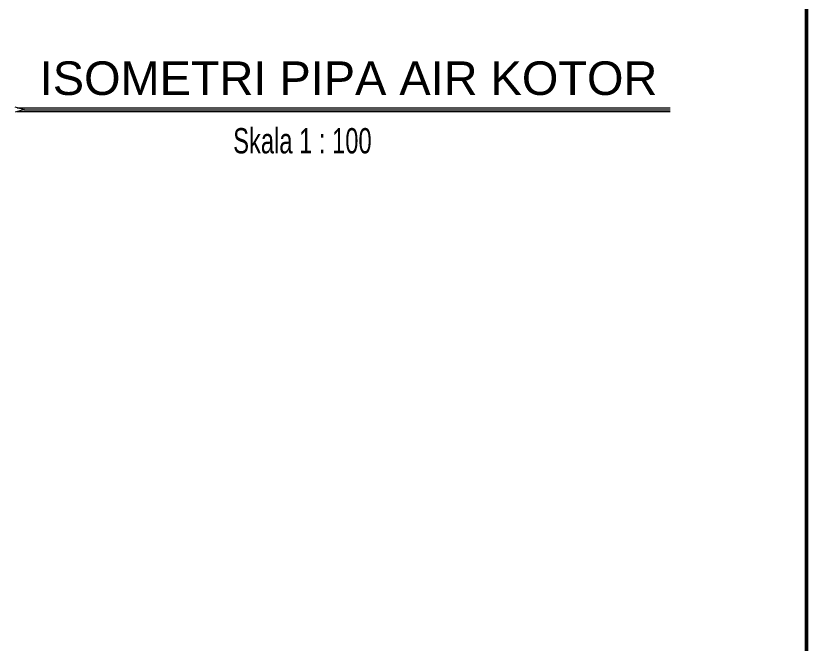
# Model space of a CAD drawing. Header units: centimetres. Extents: x -377343 to 693706, y 194584 to 813780.
# Drawn here: x 209342 to 210464, y 498254 to 499133 of the extents above; entities that cross this region are included whole.
import ezdxf

# ---------------------------------------------------------------- set-up
doc = ezdxf.new("R2010")
doc.units = ezdxf.units.CM
doc.layers.add('Legenda', color=252, linetype='Continuous', lineweight=20)
doc.layers.add('PIPA', color=11, linetype='Continuous')
doc.layers.add('TEXT', color=7, linetype='Continuous')
doc.styles.add('ROMANS', font='ROMANS.SHX', dxfattribs={"width": 0.7})
doc.styles.get("Standard").update_dxf_attribs({"font": 'arial.ttf'})

msp = doc.modelspace()

# ---------------------------------------------------------------- linework, layer by layer
at = {"layer": 'Legenda', "color": 1, "lineweight": 50}
msp.add_lwpolyline([(207076.794, 500582.743), (210447.487, 500582.743), (210447.487, 497779.182), (207076.794, 497779.182)], close=True, dxfattribs=at)
at = {"layer": 'PIPA', "lineweight": 35, "extrusion": (0, 0.816497, 0.57735), "elevation": 193451.324}
msp.add_lwpolyline([(-421704.212, -325591.681), (-159560.265, -63447.734), (377343.333, -600351.331), (-158232.47, -1135927.133), (-693706.405, -600453.199), (-454216.825, -360963.619)], dxfattribs=at)
at = {"layer": 'TEXT', "color": 2, "linetype": 'Continuous', "lineweight": 13}
for p, q in [((209353.552, 499001.455), (209340.49, 499005.171)), ((209353.552, 499001.935), (209340.49, 498998.219))]:
    msp.add_line(p, q, dxfattribs=at)
at = {"layer": 'TEXT', "color": 2, "linetype": 'Continuous', "lineweight": 9}
for p, q in [((209343.26, 499004.382), (210256.722, 499004.382)), ((209343.26, 498999.007), (210256.722, 498999.007))]:
    msp.add_line(p, q, dxfattribs=at)
at = {"layer": 'TEXT', "color": 2, "linetype": 'Continuous', "lineweight": 15}
msp.add_line((209352.708, 499001.695), (210256.722, 499001.695), dxfattribs=at)

# ---------------------------------------------------------------- texts
at = {"layer": 'TEXT', "color": 2}
msp.add_text('ISOMETRI PIPA AIR KOTOR', height=46.96188, dxfattribs=at).set_placement((209375.067, 499022.375))
at = {"layer": 'TEXT', "color": 2, "lineweight": 15, "insert": (209645.605, 498976.022), "char_height": 35.44622, "width": 16665.704, "attachment_point": 1, "style": 'ROMANS'}
msp.add_mtext('\\pt3.96;{\\fColonna MT|b0|i0|c0|p82;Skala 1 : 100}', dxfattribs=at)

doc.saveas('drawing.dxf')
